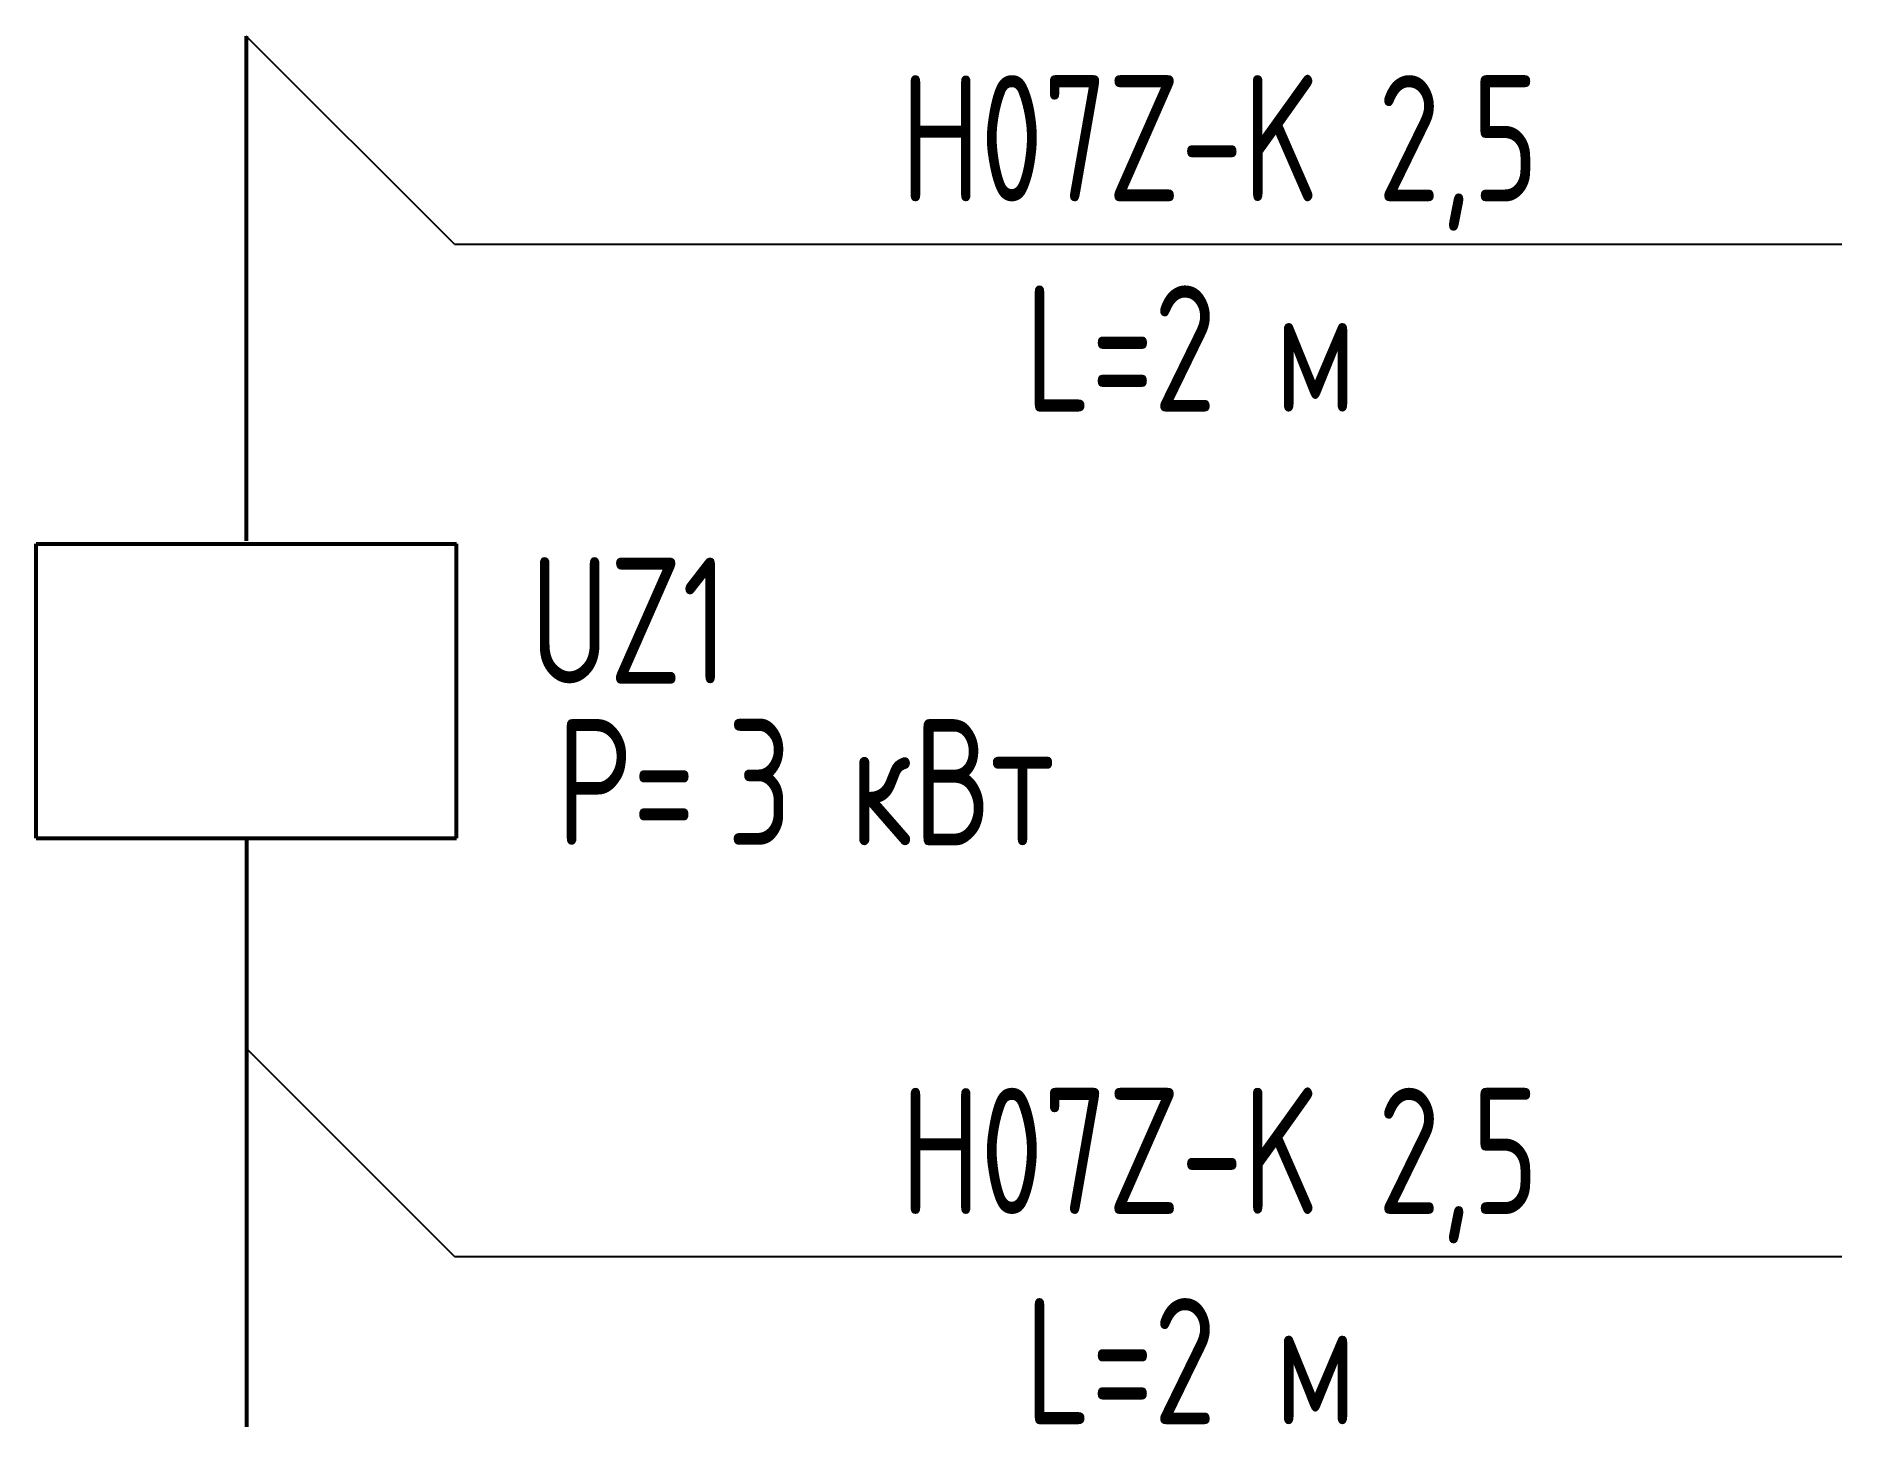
# Model space of a CAD drawing. Extents: x -9.3 to 33.6, y -46.2 to -13.1.
import ezdxf
from ezdxf.enums import TextEntityAlignment as Align

# ---------------------------------------------------------------- set-up
doc = ezdxf.new("R2010")
doc.units = 0
doc.layers.get('0').update_dxf_attribs({"lineweight": 25})
doc.layers.add('ER-DWG', color=2, linetype='Continuous', lineweight=53)
doc.layers.add('ER-TEXT', color=8, linetype='Continuous', lineweight=30)
doc.styles.add('ROMANS0-70', font='romans.shx', dxfattribs={"width": 0.7, "height": 3})

# ---------------------------------------------------------------- blocks, each defined once
blk = doc.blocks.new('Полка')
at = {"ltscale": 100}
for q in [(0, 0), (37.95, -4.95)]:
    blk.add_line((4.95, -4.95), q, dxfattribs=at)
blk = doc.blocks.new('*U9')
at = {"layer": 'ER-DWG', "ltscale": 100}
for p, q in [((0, 0), (0, -12)), ((0.001, -19.074), (0.001, -33.074))]:
    blk.add_line(p, q, dxfattribs=at)
at = {"layer": 'ER-DWG'}
for p, q in [((-4.999, -19.074), (-4.999, -12.074)), ((-4.999, -12.074), (5.001, -12.074)), ((5.001, -19.074), (5.001, -12.074)), ((-4.999, -19.074), (5.001, -19.074))]:
    blk.add_line(p, q, dxfattribs=at)
at = {"ltscale": 100}
for p in [(0, 0), (0.001, -24.074)]:
    blk.add_blockref('Полка', p, dxfattribs=at)
at = {"layer": 'ER-TEXT', "style": 'ROMANS0-70', "width": 0.7}
blk.add_text('P=', height=3, dxfattribs=at).set_placement((9.031, -19.241), align=Align.CENTER)
at = {"layer": 'ER-TEXT', "char_height": 3, "width": 31, "attachment_point": 2, "style": 'ROMANS0-70'}
for insert in [(22.457, -0.928), (22.457, -25.01)]:
    blk.add_mtext(' H07Z-K 2,5\\PL=2 м', dxfattribs=dict(at, insert=insert))
at = {"layer": 'ER-TEXT', "ltscale": 100, "style": 'ROMANS0-70', "width": 0.7}
for tag, p in [('NUZ', (6.748, -15.4)), ('P_UZ', (11.435, -19.241))]:
    blk.add_attdef(tag, p, '', height=3, dxfattribs=at)

msp = doc.modelspace()

# ---------------------------------------------------------------- block references
at = {"ltscale": 100}
msp.add_blockref('*U9', (-4.312, -13.11), dxfattribs=at).add_auto_attribs({'P_UZ': '3 кВт', 'NUZ': 'UZ1'})

doc.saveas('drawing.dxf')
